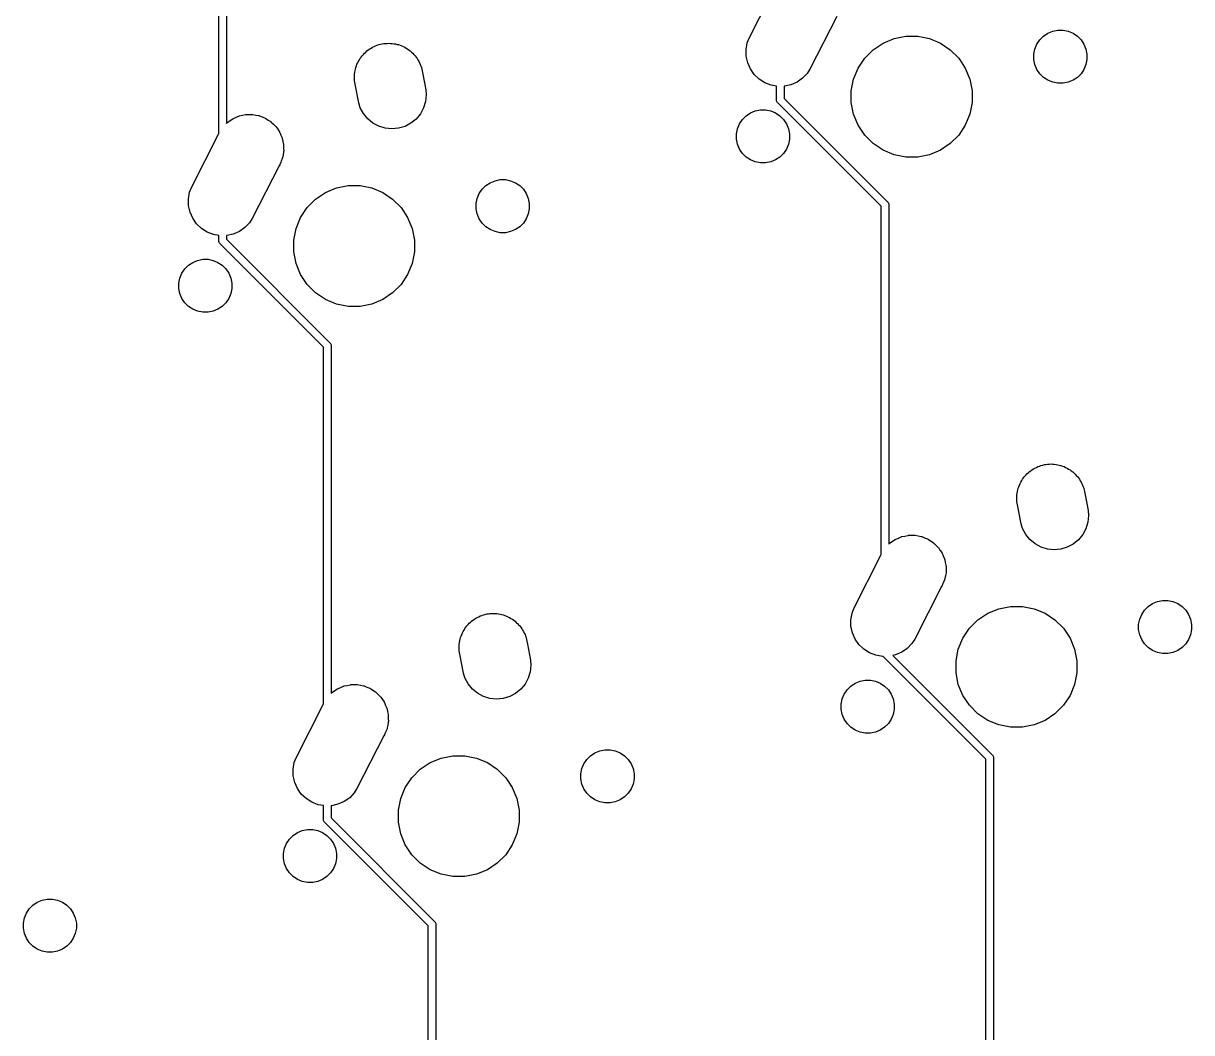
# Model space of a CAD drawing. Extents: x -26.1 to -7.5, y -7.6 to -2.2.
# Drawn here: x -12.815 to -11.297, y -4.789 to -3.477 of the extents above; entities that cross this region are included whole.
import ezdxf

# ---------------------------------------------------------------- set-up
doc = ezdxf.new("R2010")
doc.units = 0
doc.header["$MEASUREMENT"] = 0
doc.layers.add('BLACK', color=7, linetype='CONTINUOUS')

msp = doc.modelspace()

# ---------------------------------------------------------------- linework, layer by layer
at = {"layer": 'BLACK', "linetype": 'CONTINUOUS'}
for p, q in [((-12.561, -3.62068), (-12.561, -3.02444)), ((-12.551, -3.02261), (-12.551, -3.60722)), ((-11.872, -3.49665), (-11.8369, -3.42735)), ((-11.7583, -3.46828), (-11.793, -3.53673)), ((-11.4896, -3.49399), (-11.4839, -3.49022)), ((-11.4839, -3.49022), (-11.4777, -3.48763)), ((-11.4777, -3.48763), (-11.471, -3.4863)), ((-11.471, -3.4863), (-11.4642, -3.4863)), ((-11.4642, -3.4863), (-11.4576, -3.48763)), ((-11.4576, -3.48763), (-11.4513, -3.49022)), ((-11.4513, -3.49022), (-11.4456, -3.49399)), ((-12.3573, -3.50639), (-12.3553, -3.50578)), ((-12.3553, -3.50578), (-12.3533, -3.50497)), ((-12.3533, -3.50497), (-12.3511, -3.50453)), ((-12.3511, -3.50453), (-12.3489, -3.50388)), ((-12.3489, -3.50388), (-12.3468, -3.50368)), ((-12.3468, -3.50368), (-12.3448, -3.50327)), ((-12.3448, -3.50327), (-12.3425, -3.50327)), ((-12.3425, -3.50327), (-12.3403, -3.50306)), ((-12.3403, -3.50306), (-12.3382, -3.50327)), ((-12.3382, -3.50327), (-12.336, -3.50327)), ((-12.336, -3.50327), (-12.3338, -3.50371)), ((-12.3338, -3.50371), (-12.3316, -3.50394)), ((-12.3316, -3.50394), (-12.3296, -3.50456)), ((-12.3296, -3.50456), (-12.3275, -3.50497)), ((-12.3275, -3.50497), (-12.3254, -3.50584)), ((-12.3254, -3.50584), (-12.3232, -3.5065)), ((-11.8759, -3.51133), (-11.8744, -3.50274)), ((-11.8744, -3.50274), (-11.872, -3.49665)), ((-11.7108, -3.51154), (-11.698, -3.50295)), ((-11.698, -3.50295), (-11.6837, -3.49703)), ((-11.6837, -3.49703), (-11.6685, -3.49402)), ((-11.6685, -3.49402), (-11.6531, -3.49402)), ((-11.6531, -3.49402), (-11.6379, -3.49703)), ((-11.6379, -3.49703), (-11.6236, -3.50295)), ((-11.6236, -3.50295), (-11.6108, -3.51154)), ((-11.5007, -3.5107), (-11.4981, -3.50443)), ((-11.4981, -3.50443), (-11.4944, -3.49879)), ((-11.4944, -3.49879), (-11.4896, -3.49399)), ((-11.4456, -3.49399), (-11.4408, -3.49879)), ((-11.4408, -3.49879), (-11.4371, -3.50443)), ((-11.4371, -3.50443), (-11.4345, -3.5107)), ((-12.376, -3.52108), (-12.3748, -3.51933)), ((-12.3748, -3.51933), (-12.3732, -3.51773)), ((-12.3732, -3.51773), (-12.3718, -3.51599)), ((-12.3718, -3.51599), (-12.3701, -3.51465)), ((-12.3701, -3.51465), (-12.3686, -3.51316)), ((-12.3686, -3.51316), (-12.3668, -3.5119)), ((-12.3668, -3.5119), (-12.365, -3.51047)), ((-12.365, -3.51047), (-12.3631, -3.50949)), ((-12.3631, -3.50949), (-12.3614, -3.50831)), ((-12.3614, -3.50831), (-12.3593, -3.50745)), ((-12.3593, -3.50745), (-12.3573, -3.50639)), ((-12.3232, -3.5065), (-12.3214, -3.5075)), ((-12.3214, -3.5075), (-12.3194, -3.50831)), ((-12.3194, -3.50831), (-12.3175, -3.50957)), ((-12.3175, -3.50957), (-12.3156, -3.51064)), ((-12.3156, -3.51064), (-12.3139, -3.51199)), ((-12.3139, -3.51199), (-12.3122, -3.51316)), ((-12.3122, -3.51316), (-12.3106, -3.51476)), ((-12.3106, -3.51476), (-12.3088, -3.5162)), ((-12.3088, -3.5162), (-12.3075, -3.51784)), ((-12.3075, -3.51784), (-12.306, -3.51933)), ((-12.306, -3.51933), (-12.3047, -3.52121)), ((-11.8758, -3.52005), (-11.8759, -3.51133)), ((-11.8739, -3.52857), (-11.8758, -3.52005)), ((-11.7218, -3.52247), (-11.7108, -3.51154)), ((-11.6108, -3.51154), (-11.5998, -3.52247)), ((-11.5021, -3.51736), (-11.5007, -3.5107)), ((-11.5021, -3.52414), (-11.5021, -3.51736)), ((-11.4345, -3.5107), (-11.4332, -3.51736)), ((-11.4332, -3.51736), (-11.4332, -3.52414)), ((-12.3834, -3.53671), (-12.383, -3.53464)), ((-12.383, -3.53464), (-12.3821, -3.53255)), ((-12.3821, -3.53255), (-12.3815, -3.53039)), ((-12.3815, -3.53039), (-12.3805, -3.52853)), ((-12.3805, -3.52853), (-12.3797, -3.52658)), ((-12.3797, -3.52658), (-12.3784, -3.5247)), ((-12.3784, -3.5247), (-12.3773, -3.52271)), ((-12.3773, -3.52271), (-12.376, -3.52108)), ((-12.3047, -3.52121), (-12.3033, -3.52296)), ((-12.3033, -3.52296), (-12.3023, -3.52483)), ((-12.3023, -3.52483), (-12.3012, -3.52658)), ((-12.3012, -3.52658), (-12.3003, -3.52867)), ((-12.3003, -3.52867), (-12.2992, -3.53067)), ((-12.2992, -3.53067), (-12.2986, -3.53269)), ((-12.2986, -3.53269), (-12.2978, -3.53464)), ((-12.2978, -3.53464), (-12.2974, -3.53686)), ((-11.8704, -3.53656), (-11.8739, -3.52857)), ((-11.7363, -3.54962), (-11.7304, -3.53533)), ((-11.7304, -3.53533), (-11.7218, -3.52247)), ((-11.5998, -3.52247), (-11.5912, -3.53533)), ((-11.5912, -3.53533), (-11.5853, -3.54962)), ((-11.5007, -3.5308), (-11.5021, -3.52414)), ((-11.4981, -3.53707), (-11.5007, -3.5308)), ((-11.4345, -3.5308), (-11.4371, -3.53707)), ((-11.4332, -3.52414), (-11.4345, -3.5308)), ((-12.3849, -3.54741), (-12.3847, -3.54531)), ((-12.3847, -3.54966), (-12.3849, -3.54741)), ((-12.3847, -3.5432), (-12.3843, -3.54098)), ((-12.3847, -3.54531), (-12.3847, -3.5432)), ((-12.3847, -3.55192), (-12.3847, -3.54966)), ((-12.3843, -3.54098), (-12.384, -3.53873)), ((-12.384, -3.53873), (-12.3834, -3.53671)), ((-12.2974, -3.53686), (-12.2974, -3.53693)), ((-12.2974, -3.53693), (-12.297, -3.53898)), ((-12.297, -3.53898), (-12.2961, -3.5432)), ((-12.2961, -3.5432), (-12.2961, -3.54328)), ((-12.2961, -3.54328), (-12.2921, -3.56367)), ((-11.8654, -3.54371), (-11.8704, -3.53656)), ((-11.8591, -3.54974), (-11.8654, -3.54371)), ((-11.8517, -3.55444), (-11.8591, -3.54974)), ((-11.8026, -3.54854), (-11.8097, -3.55354)), ((-11.7966, -3.54224), (-11.8026, -3.54854)), ((-11.793, -3.53673), (-11.7966, -3.54224)), ((-11.7393, -3.56478), (-11.7363, -3.54962)), ((-11.5853, -3.54962), (-11.5823, -3.56478)), ((-11.4944, -3.54271), (-11.4981, -3.53707)), ((-11.4896, -3.54751), (-11.4944, -3.54271)), ((-11.4839, -3.55128), (-11.4896, -3.54751)), ((-11.4777, -3.55388), (-11.4839, -3.55128)), ((-11.4513, -3.55128), (-11.4576, -3.55388)), ((-11.4456, -3.54751), (-11.4513, -3.55128)), ((-11.4408, -3.54271), (-11.4456, -3.54751)), ((-11.4371, -3.53707), (-11.4408, -3.54271)), ((-12.3839, -3.55614), (-12.3847, -3.55192)), ((-12.3791, -3.58065), (-12.3839, -3.55614)), ((-12.2921, -3.56367), (-12.2915, -3.57018)), ((-11.8436, -3.5576), (-11.8517, -3.55444)), ((-11.8366, -3.55884), (-11.8436, -3.5576)), ((-11.8366, -3.57671), (-11.8366, -3.55884)), ((-11.8263, -3.55893), (-11.8266, -3.55894)), ((-11.8266, -3.55894), (-11.8266, -3.57489)), ((-11.8177, -3.55705), (-11.8263, -3.55893)), ((-11.8097, -3.55354), (-11.8177, -3.55705)), ((-11.7393, -3.58025), (-11.7393, -3.56478)), ((-11.5823, -3.56478), (-11.5823, -3.58025)), ((-11.471, -3.5552), (-11.4777, -3.55388)), ((-11.4642, -3.5552), (-11.471, -3.5552)), ((-11.4576, -3.55388), (-11.4642, -3.5552)), ((-12.3772, -3.58692), (-12.3791, -3.58065)), ((-12.2924, -3.57886), (-12.295, -3.5872)), ((-12.2915, -3.57018), (-12.2924, -3.57886)), ((-11.8366, -3.57696), (-11.8366, -3.57671)), ((-11.8365, -3.57794), (-11.8366, -3.57696)), ((-11.8362, -3.57888), (-11.8365, -3.57794)), ((-11.8357, -3.57975), (-11.8362, -3.57888)), ((-11.8362, -3.57888), (-11.8362, -3.57888)), ((-11.8351, -3.58051), (-11.8357, -3.57975)), ((-11.8349, -3.58067), (-11.8351, -3.58051)), ((-11.7006, -3.71503), (-11.8349, -3.58067)), ((-11.8266, -3.57489), (-11.6922, -3.70925)), ((-11.7363, -3.59541), (-11.7393, -3.58025)), ((-11.5823, -3.58025), (-11.5853, -3.59541)), ((-12.534, -3.5974), (-12.5302, -3.59664)), ((-12.5302, -3.59664), (-12.5264, -3.5958)), ((-12.5264, -3.5958), (-12.5259, -3.59579)), ((-12.5259, -3.59579), (-12.5254, -3.5957)), ((-12.5254, -3.5957), (-12.5215, -3.5957)), ((-12.5215, -3.5957), (-12.5177, -3.59562)), ((-12.5177, -3.59562), (-12.5172, -3.5957)), ((-12.5172, -3.5957), (-12.5167, -3.5957)), ((-12.5167, -3.5957), (-12.5129, -3.59646)), ((-12.5129, -3.59646), (-12.5091, -3.59713)), ((-12.3731, -3.59463), (-12.3772, -3.58692)), ((-12.3676, -3.60139), (-12.3731, -3.59463)), ((-12.2991, -3.59488), (-12.3047, -3.6016)), ((-12.295, -3.5872), (-12.2991, -3.59488)), ((-11.8759, -3.59752), (-11.8703, -3.59375)), ((-11.8703, -3.59375), (-11.864, -3.59115)), ((-11.864, -3.59115), (-11.8574, -3.58983)), ((-11.8574, -3.58983), (-11.8506, -3.58983)), ((-11.8506, -3.58983), (-11.8439, -3.59115)), ((-11.8439, -3.59115), (-11.8377, -3.59375)), ((-11.8377, -3.59375), (-11.832, -3.59752)), ((-11.7304, -3.6097), (-11.7363, -3.59541)), ((-11.5853, -3.59541), (-11.5912, -3.6097)), ((-12.551, -3.60722), (-12.55, -3.6062)), ((-12.55, -3.6062), (-12.5496, -3.60592)), ((-12.5496, -3.60592), (-12.5493, -3.60559)), ((-12.5493, -3.60559), (-12.5461, -3.60342)), ((-12.5461, -3.60342), (-12.5429, -3.6012)), ((-12.5429, -3.6012), (-12.5424, -3.601)), ((-12.5424, -3.601), (-12.542, -3.60074)), ((-12.542, -3.60074), (-12.5385, -3.59925)), ((-12.5385, -3.59925), (-12.5349, -3.59769)), ((-12.5349, -3.59769), (-12.5344, -3.59758)), ((-12.5344, -3.59758), (-12.534, -3.5974)), ((-12.5091, -3.59713), (-12.5086, -3.59731)), ((-12.5086, -3.59731), (-12.5081, -3.5974)), ((-12.5081, -3.5974), (-12.5046, -3.59889)), ((-12.5046, -3.59889), (-12.5009, -3.6003)), ((-12.5009, -3.6003), (-12.5005, -3.60056)), ((-12.5005, -3.60056), (-12.5001, -3.60074)), ((-12.5001, -3.60074), (-12.4969, -3.6029)), ((-12.4969, -3.6029), (-12.4936, -3.60499)), ((-12.4936, -3.60499), (-12.4932, -3.60532)), ((-12.4932, -3.60532), (-12.4928, -3.60559)), ((-12.4928, -3.60559), (-12.4901, -3.60834)), ((-12.4901, -3.60834), (-12.4873, -3.61103)), ((-12.4873, -3.61103), (-12.487, -3.61142)), ((-12.487, -3.61142), (-12.4867, -3.61176)), ((-12.4867, -3.61176), (-12.4845, -3.61499)), ((-12.3609, -3.60695), (-12.3676, -3.60139)), ((-12.3532, -3.61109), (-12.3609, -3.60695)), ((-12.3449, -3.61365), (-12.3532, -3.61109)), ((-12.3191, -3.6112), (-12.3275, -3.61371)), ((-12.3114, -3.60712), (-12.3191, -3.6112)), ((-12.3047, -3.6016), (-12.3114, -3.60712)), ((-11.8871, -3.61423), (-11.8845, -3.60796)), ((-11.8845, -3.60796), (-11.8807, -3.60232)), ((-11.8807, -3.60232), (-11.8759, -3.59752)), ((-11.832, -3.59752), (-11.8272, -3.60232)), ((-11.8272, -3.60232), (-11.8234, -3.60796)), ((-11.8234, -3.60796), (-11.8209, -3.61423)), ((-11.7218, -3.62256), (-11.7304, -3.6097)), ((-11.5912, -3.6097), (-11.5998, -3.62256)), ((-12.5965, -3.69076), (-12.5613, -3.62147)), ((-12.5613, -3.62147), (-12.561, -3.62068)), ((-12.4845, -3.61499), (-12.4823, -3.61818)), ((-12.4823, -3.61818), (-12.4821, -3.61861)), ((-12.4821, -3.61861), (-12.4818, -3.61901)), ((-12.4818, -3.61901), (-12.4803, -3.6226)), ((-12.4803, -3.6226), (-12.4788, -3.62616)), ((-12.4788, -3.62616), (-12.4787, -3.62663)), ((-12.4787, -3.62663), (-12.4785, -3.62707)), ((-12.4785, -3.62707), (-12.4777, -3.63089)), ((-12.3362, -3.61453), (-12.3449, -3.61365)), ((-12.3275, -3.61371), (-12.3362, -3.61453)), ((-11.8884, -3.62089), (-11.8871, -3.61423)), ((-11.8884, -3.62767), (-11.8884, -3.62089)), ((-11.8209, -3.61423), (-11.8195, -3.62089)), ((-11.8195, -3.62089), (-11.8195, -3.62767)), ((-11.7108, -3.63349), (-11.7218, -3.62256)), ((-11.5998, -3.62256), (-11.6108, -3.63349)), ((-12.4777, -3.63089), (-12.4769, -3.63468)), ((-12.4769, -3.63468), (-12.4769, -3.63516)), ((-12.4769, -3.63516), (-12.4768, -3.63563)), ((-12.4768, -3.63563), (-12.4768, -3.63952)), ((-12.4768, -3.63952), (-12.4767, -3.6434)), ((-11.8871, -3.63433), (-11.8884, -3.62767)), ((-11.8845, -3.6406), (-11.8871, -3.63433)), ((-11.8807, -3.64624), (-11.8845, -3.6406)), ((-11.8234, -3.6406), (-11.8272, -3.64624)), ((-11.8209, -3.63433), (-11.8234, -3.6406)), ((-11.8195, -3.62767), (-11.8209, -3.63433)), ((-11.698, -3.64208), (-11.7108, -3.63349)), ((-11.6837, -3.648), (-11.698, -3.64208)), ((-11.6236, -3.64208), (-11.6379, -3.648)), ((-11.6108, -3.63349), (-11.6236, -3.64208)), ((-12.48, -3.6565), (-12.4806, -3.65809)), ((-12.4785, -3.65291), (-12.48, -3.6565)), ((-12.4784, -3.65244), (-12.4785, -3.65291)), ((-12.4782, -3.652), (-12.4784, -3.65244)), ((-12.4775, -3.64817), (-12.4782, -3.652)), ((-12.4768, -3.64435), (-12.4775, -3.64817)), ((-12.4767, -3.6434), (-12.4768, -3.64387)), ((-12.4768, -3.64387), (-12.4768, -3.64435)), ((-11.8759, -3.65104), (-11.8807, -3.64624)), ((-11.8703, -3.65481), (-11.8759, -3.65104)), ((-11.864, -3.6574), (-11.8703, -3.65481)), ((-11.8574, -3.65873), (-11.864, -3.6574)), ((-11.8439, -3.6574), (-11.8506, -3.65873)), ((-11.8377, -3.65481), (-11.8439, -3.6574)), ((-11.832, -3.65104), (-11.8377, -3.65481)), ((-11.8272, -3.64624), (-11.832, -3.65104)), ((-11.6685, -3.65102), (-11.6837, -3.648)), ((-11.6531, -3.65102), (-11.6685, -3.65102)), ((-11.6379, -3.648), (-11.6531, -3.65102)), ((-12.4828, -3.66239), (-12.5175, -3.73084)), ((-12.4818, -3.66097), (-12.4828, -3.66239)), ((-12.4808, -3.65851), (-12.4818, -3.66097)), ((-12.4806, -3.65809), (-12.4808, -3.65851)), ((-11.8506, -3.65873), (-11.8574, -3.65873)), ((-12.214, -3.68811), (-12.2084, -3.68434)), ((-12.2084, -3.68434), (-12.2021, -3.68174)), ((-12.2021, -3.68174), (-12.1954, -3.68042)), ((-12.1954, -3.68042), (-12.1887, -3.68042)), ((-12.1887, -3.68042), (-12.182, -3.68174)), ((-12.182, -3.68174), (-12.1757, -3.68434)), ((-12.1757, -3.68434), (-12.1701, -3.68811)), ((-12.6004, -3.70545), (-12.5989, -3.69685)), ((-12.5989, -3.69685), (-12.5965, -3.69076)), ((-12.4353, -3.70565), (-12.4224, -3.69706)), ((-12.4224, -3.69706), (-12.4081, -3.69115)), ((-12.4081, -3.69115), (-12.393, -3.68813)), ((-12.393, -3.68813), (-12.3775, -3.68813)), ((-12.3775, -3.68813), (-12.3623, -3.69115)), ((-12.3623, -3.69115), (-12.3481, -3.69706)), ((-12.3481, -3.69706), (-12.3352, -3.70565)), ((-12.2252, -3.70482), (-12.2226, -3.69855)), ((-12.2226, -3.69855), (-12.2188, -3.69291)), ((-12.2188, -3.69291), (-12.214, -3.68811)), ((-12.1701, -3.68811), (-12.1653, -3.69291)), ((-12.1653, -3.69291), (-12.1615, -3.69855)), ((-12.1615, -3.69855), (-12.1589, -3.70482)), ((-12.6002, -3.71417), (-12.6004, -3.70545)), ((-12.5983, -3.72269), (-12.6002, -3.71417)), ((-12.4548, -3.72945), (-12.4462, -3.71659)), ((-12.4462, -3.71659), (-12.4353, -3.70565)), ((-12.3352, -3.70565), (-12.3243, -3.71659)), ((-12.3243, -3.71659), (-12.3157, -3.72945)), ((-12.2265, -3.71147), (-12.2252, -3.70482)), ((-12.2265, -3.71826), (-12.2265, -3.71147)), ((-12.2252, -3.72491), (-12.2265, -3.71826)), ((-12.1589, -3.70482), (-12.1576, -3.71147)), ((-12.1576, -3.71826), (-12.1589, -3.72491)), ((-12.1576, -3.71147), (-12.1576, -3.71826)), ((-11.7006, -4.16756), (-11.7006, -3.71503)), ((-11.6922, -3.70925), (-11.692, -3.7094)), ((-11.692, -3.7094), (-11.6914, -3.71017)), ((-11.6914, -3.71017), (-11.6909, -3.71103)), ((-11.6909, -3.71103), (-11.6906, -3.71198)), ((-11.6906, -3.71198), (-11.6906, -3.71271)), ((-11.6906, -3.71271), (-11.6905, -3.71296)), ((-11.6905, -3.71296), (-11.6906, -3.7132)), ((-11.6906, -3.7132), (-11.6906, -4.1541)), ((-12.5948, -3.73067), (-12.5983, -3.72269)), ((-12.5898, -3.73782), (-12.5948, -3.73067)), ((-12.5175, -3.73084), (-12.521, -3.73635)), ((-12.4607, -3.74373), (-12.4548, -3.72945)), ((-12.3157, -3.72945), (-12.3098, -3.74373)), ((-12.2226, -3.73118), (-12.2252, -3.72491)), ((-12.2188, -3.73683), (-12.2226, -3.73118)), ((-12.1615, -3.73118), (-12.1653, -3.73683)), ((-12.1589, -3.72491), (-12.1615, -3.73118)), ((-12.5835, -3.74386), (-12.5898, -3.73782)), ((-12.5761, -3.74855), (-12.5835, -3.74386)), ((-12.568, -3.75172), (-12.5761, -3.74855)), ((-12.5342, -3.74765), (-12.5422, -3.75116)), ((-12.527, -3.74265), (-12.5342, -3.74765)), ((-12.521, -3.73635), (-12.527, -3.74265)), ((-12.4637, -3.7589), (-12.4607, -3.74373)), ((-12.3098, -3.74373), (-12.3067, -3.7589)), ((-12.214, -3.74162), (-12.2188, -3.73683)), ((-12.2084, -3.74539), (-12.214, -3.74162)), ((-12.2021, -3.74799), (-12.2084, -3.74539)), ((-12.1954, -3.74931), (-12.2021, -3.74799)), ((-12.182, -3.74799), (-12.1887, -3.74931)), ((-12.1757, -3.74539), (-12.182, -3.74799)), ((-12.1701, -3.74162), (-12.1757, -3.74539)), ((-12.1653, -3.73683), (-12.1701, -3.74162)), ((-12.561, -3.75295), (-12.568, -3.75172)), ((-12.561, -3.75976), (-12.561, -3.75295)), ((-12.561, -3.76001), (-12.561, -3.75976)), ((-12.5609, -3.76099), (-12.561, -3.76001)), ((-12.5606, -3.76193), (-12.5609, -3.76099)), ((-12.5602, -3.7628), (-12.5606, -3.76193)), ((-12.5596, -3.76356), (-12.5602, -3.7628)), ((-12.5602, -3.7628), (-12.5602, -3.7628)), ((-12.5594, -3.76372), (-12.5596, -3.76356)), ((-12.425, -3.89808), (-12.5594, -3.76372)), ((-12.5507, -3.75305), (-12.551, -3.75305)), ((-12.551, -3.75305), (-12.551, -3.75794)), ((-12.551, -3.75794), (-12.4166, -3.8923)), ((-12.5422, -3.75116), (-12.5507, -3.75305)), ((-12.4637, -3.77436), (-12.4637, -3.7589)), ((-12.3067, -3.7589), (-12.3067, -3.77436)), ((-12.1887, -3.74931), (-12.1954, -3.74931)), ((-12.4607, -3.78953), (-12.4637, -3.77436)), ((-12.3067, -3.77436), (-12.3098, -3.78953)), ((-12.6052, -3.79643), (-12.6004, -3.79164)), ((-12.6004, -3.79164), (-12.5947, -3.78787)), ((-12.5947, -3.78787), (-12.5885, -3.78527)), ((-12.5885, -3.78527), (-12.5818, -3.78394)), ((-12.5818, -3.78394), (-12.575, -3.78394)), ((-12.575, -3.78394), (-12.5684, -3.78527)), ((-12.5684, -3.78527), (-12.5621, -3.78787)), ((-12.5621, -3.78787), (-12.5565, -3.79164)), ((-12.5565, -3.79164), (-12.5517, -3.79643)), ((-12.4548, -3.80381), (-12.4607, -3.78953)), ((-12.3098, -3.78953), (-12.3157, -3.80381)), ((-12.6129, -3.815), (-12.6115, -3.80835)), ((-12.6115, -3.80835), (-12.609, -3.80208)), ((-12.609, -3.80208), (-12.6052, -3.79643)), ((-12.5517, -3.79643), (-12.5479, -3.80208)), ((-12.5479, -3.80208), (-12.5453, -3.80835)), ((-12.5453, -3.80835), (-12.544, -3.815)), ((-12.4462, -3.81667), (-12.4548, -3.80381)), ((-12.3157, -3.80381), (-12.3243, -3.81667)), ((-12.6129, -3.82179), (-12.6129, -3.815)), ((-12.6115, -3.82844), (-12.6129, -3.82179)), ((-12.544, -3.82179), (-12.5453, -3.82844)), ((-12.544, -3.815), (-12.544, -3.82179)), ((-12.4353, -3.8276), (-12.4462, -3.81667)), ((-12.3243, -3.81667), (-12.3352, -3.8276)), ((-12.609, -3.83471), (-12.6115, -3.82844)), ((-12.6052, -3.84035), (-12.609, -3.83471)), ((-12.5479, -3.83471), (-12.5517, -3.84035)), ((-12.5453, -3.82844), (-12.5479, -3.83471)), ((-12.4224, -3.8362), (-12.4353, -3.8276)), ((-12.4081, -3.84211), (-12.4224, -3.8362)), ((-12.3481, -3.8362), (-12.3623, -3.84211)), ((-12.3352, -3.8276), (-12.3481, -3.8362)), ((-12.6004, -3.84515), (-12.6052, -3.84035)), ((-12.5947, -3.84892), (-12.6004, -3.84515)), ((-12.5885, -3.85152), (-12.5947, -3.84892)), ((-12.5818, -3.85284), (-12.5885, -3.85152)), ((-12.575, -3.85284), (-12.5818, -3.85284)), ((-12.5684, -3.85152), (-12.575, -3.85284)), ((-12.5621, -3.84892), (-12.5684, -3.85152)), ((-12.5565, -3.84515), (-12.5621, -3.84892)), ((-12.5517, -3.84035), (-12.5565, -3.84515)), ((-12.393, -3.84513), (-12.4081, -3.84211)), ((-12.3775, -3.84513), (-12.393, -3.84513)), ((-12.3623, -3.84211), (-12.3775, -3.84513)), ((-12.425, -4.36168), (-12.425, -3.89808)), ((-12.4166, -3.8923), (-12.4165, -3.89246)), ((-12.4165, -3.89246), (-12.4158, -3.89322)), ((-12.4158, -3.89322), (-12.4154, -3.89409)), ((-12.4154, -3.89409), (-12.4151, -3.89503)), ((-12.4151, -3.89503), (-12.415, -3.89576)), ((-12.415, -3.89576), (-12.415, -3.89601)), ((-12.415, -3.89601), (-12.415, -3.89625)), ((-12.415, -3.89625), (-12.415, -4.34822)), ((-11.4948, -4.05267), (-11.4929, -4.05186)), ((-11.4929, -4.05186), (-11.4907, -4.05142)), ((-11.4907, -4.05142), (-11.4885, -4.05077)), ((-11.4885, -4.05077), (-11.4864, -4.05057)), ((-11.4864, -4.05057), (-11.4843, -4.05016)), ((-11.4843, -4.05016), (-11.4821, -4.05016)), ((-11.4821, -4.05016), (-11.4798, -4.04994)), ((-11.4798, -4.04994), (-11.4777, -4.05016)), ((-11.4777, -4.05016), (-11.4756, -4.05016)), ((-11.4756, -4.05016), (-11.4734, -4.0506)), ((-11.4734, -4.0506), (-11.4711, -4.05083)), ((-11.4711, -4.05083), (-11.4691, -4.05145)), ((-11.4691, -4.05145), (-11.467, -4.05186)), ((-11.467, -4.05186), (-11.465, -4.05272)), ((-11.5155, -4.06797), (-11.5144, -4.06621)), ((-11.5144, -4.06621), (-11.5128, -4.06461)), ((-11.5128, -4.06461), (-11.5113, -4.06287)), ((-11.5113, -4.06287), (-11.5097, -4.06154)), ((-11.5097, -4.06154), (-11.5082, -4.06005)), ((-11.5082, -4.06005), (-11.5063, -4.05879)), ((-11.5063, -4.05879), (-11.5046, -4.05736)), ((-11.5046, -4.05736), (-11.5027, -4.05637)), ((-11.5027, -4.05637), (-11.5009, -4.0552)), ((-11.5009, -4.0552), (-11.4989, -4.05433)), ((-11.4989, -4.05433), (-11.4969, -4.05327)), ((-11.4969, -4.05327), (-11.4948, -4.05267)), ((-11.465, -4.05272), (-11.4628, -4.05339)), ((-11.4628, -4.05339), (-11.4609, -4.05439)), ((-11.4609, -4.05439), (-11.459, -4.0552)), ((-11.459, -4.0552), (-11.4571, -4.05645)), ((-11.4571, -4.05645), (-11.4551, -4.05753)), ((-11.4551, -4.05753), (-11.4535, -4.05887)), ((-11.4535, -4.05887), (-11.4517, -4.06005)), ((-11.4517, -4.06005), (-11.4501, -4.06164)), ((-11.4501, -4.06164), (-11.4484, -4.06309)), ((-11.4484, -4.06309), (-11.4471, -4.06472)), ((-11.4471, -4.06472), (-11.4456, -4.06621)), ((-11.4456, -4.06621), (-11.4443, -4.0681)), ((-11.523, -4.0836), (-11.5226, -4.08153)), ((-11.5226, -4.08153), (-11.5217, -4.07944)), ((-11.5217, -4.07944), (-11.521, -4.07728)), ((-11.521, -4.07728), (-11.52, -4.07542)), ((-11.52, -4.07542), (-11.5192, -4.07347)), ((-11.5192, -4.07347), (-11.518, -4.07159)), ((-11.518, -4.07159), (-11.5169, -4.0696)), ((-11.5169, -4.0696), (-11.5155, -4.06797)), ((-11.4443, -4.0681), (-11.4429, -4.06985)), ((-11.4429, -4.06985), (-11.4419, -4.07171)), ((-11.4419, -4.07171), (-11.4407, -4.07347)), ((-11.4407, -4.07347), (-11.4398, -4.07556)), ((-11.4398, -4.07556), (-11.4388, -4.07756)), ((-11.4388, -4.07756), (-11.4382, -4.07958)), ((-11.4382, -4.07958), (-11.4374, -4.08153)), ((-11.4374, -4.08153), (-11.4369, -4.08375)), ((-11.5245, -4.0943), (-11.5243, -4.0922)), ((-11.5243, -4.09655), (-11.5245, -4.0943)), ((-11.5243, -4.09009), (-11.5238, -4.08787)), ((-11.5243, -4.0922), (-11.5243, -4.09009)), ((-11.5243, -4.09881), (-11.5243, -4.09655)), ((-11.5238, -4.08787), (-11.5236, -4.08562)), ((-11.5236, -4.08562), (-11.523, -4.0836)), ((-11.4369, -4.08375), (-11.4369, -4.08382)), ((-11.4369, -4.08382), (-11.4365, -4.08587)), ((-11.4365, -4.08587), (-11.4357, -4.09009)), ((-11.4357, -4.09009), (-11.4357, -4.09016)), ((-11.4357, -4.09016), (-11.4317, -4.11056)), ((-11.5234, -4.10302), (-11.5243, -4.09881)), ((-11.5186, -4.12754), (-11.5234, -4.10302)), ((-11.4317, -4.11056), (-11.4311, -4.11706)), ((-11.5168, -4.1338), (-11.5186, -4.12754)), ((-11.432, -4.12574), (-11.4345, -4.13408)), ((-11.4311, -4.11706), (-11.432, -4.12574)), ((-11.6697, -4.14353), (-11.6659, -4.14269)), ((-11.6659, -4.14269), (-11.6655, -4.14268)), ((-11.6655, -4.14268), (-11.665, -4.14258)), ((-11.665, -4.14258), (-11.6611, -4.14258)), ((-11.6611, -4.14258), (-11.6572, -4.1425)), ((-11.6572, -4.1425), (-11.6567, -4.14258)), ((-11.6567, -4.14258), (-11.6563, -4.14258)), ((-11.6563, -4.14258), (-11.6524, -4.14334)), ((-11.5127, -4.14151), (-11.5168, -4.1338)), ((-11.5072, -4.14828), (-11.5127, -4.14151)), ((-11.4387, -4.14176), (-11.4442, -4.14849)), ((-11.4345, -4.13408), (-11.4387, -4.14176)), ((-11.6906, -4.1541), (-11.6896, -4.15308)), ((-11.6896, -4.15308), (-11.6892, -4.15281)), ((-11.6892, -4.15281), (-11.6889, -4.15247)), ((-11.6889, -4.15247), (-11.6856, -4.15031)), ((-11.6856, -4.15031), (-11.6824, -4.14808)), ((-11.6824, -4.14808), (-11.682, -4.14789)), ((-11.682, -4.14789), (-11.6816, -4.14763)), ((-11.6816, -4.14763), (-11.678, -4.14614)), ((-11.678, -4.14614), (-11.6744, -4.14457)), ((-11.6744, -4.14457), (-11.674, -4.14447)), ((-11.674, -4.14447), (-11.6735, -4.14429)), ((-11.6735, -4.14429), (-11.6697, -4.14353)), ((-11.6524, -4.14334), (-11.6486, -4.14402)), ((-11.6486, -4.14402), (-11.6482, -4.14419)), ((-11.6482, -4.14419), (-11.6477, -4.14429)), ((-11.6477, -4.14429), (-11.6441, -4.14578)), ((-11.6441, -4.14578), (-11.6405, -4.14719)), ((-11.6405, -4.14719), (-11.6401, -4.14744)), ((-11.6401, -4.14744), (-11.6396, -4.14763)), ((-11.6396, -4.14763), (-11.6364, -4.14979)), ((-11.6364, -4.14979), (-11.6331, -4.15188)), ((-11.6331, -4.15188), (-11.6328, -4.15221)), ((-11.6328, -4.15221), (-11.6324, -4.15247)), ((-11.6324, -4.15247), (-11.6296, -4.15522)), ((-11.6296, -4.15522), (-11.6268, -4.15791)), ((-11.6268, -4.15791), (-11.6266, -4.1583)), ((-11.6266, -4.1583), (-11.6262, -4.15864)), ((-11.5004, -4.15383), (-11.5072, -4.14828)), ((-11.4927, -4.15797), (-11.5004, -4.15383)), ((-11.4844, -4.16053), (-11.4927, -4.15797)), ((-11.4587, -4.15809), (-11.467, -4.16059)), ((-11.451, -4.154), (-11.4587, -4.15809)), ((-11.4442, -4.14849), (-11.451, -4.154)), ((-11.736, -4.23765), (-11.7009, -4.16835)), ((-11.7009, -4.16835), (-11.7006, -4.16756)), ((-11.6262, -4.15864), (-11.6241, -4.16188)), ((-11.6241, -4.16188), (-11.6218, -4.16506)), ((-11.6218, -4.16506), (-11.6216, -4.1655)), ((-11.6216, -4.1655), (-11.6214, -4.1659)), ((-11.6214, -4.1659), (-11.6199, -4.16949)), ((-11.6199, -4.16949), (-11.6183, -4.17305)), ((-11.6183, -4.17305), (-11.6182, -4.17352)), ((-11.6182, -4.17352), (-11.618, -4.17396)), ((-11.4757, -4.16142), (-11.4844, -4.16053)), ((-11.467, -4.16059), (-11.4757, -4.16142)), ((-11.618, -4.17396), (-11.6173, -4.17777)), ((-11.6173, -4.17777), (-11.6164, -4.18157)), ((-11.6164, -4.18157), (-11.6164, -4.18204)), ((-11.6164, -4.18204), (-11.6163, -4.18251)), ((-11.6163, -4.18251), (-11.6163, -4.1864)), ((-11.6163, -4.1864), (-11.6162, -4.19029)), ((-11.6195, -4.20339), (-11.6201, -4.20497)), ((-11.618, -4.19979), (-11.6195, -4.20339)), ((-11.6179, -4.19933), (-11.618, -4.19979)), ((-11.6178, -4.19888), (-11.6179, -4.19933)), ((-11.6171, -4.19505), (-11.6178, -4.19888)), ((-11.6163, -4.19124), (-11.6171, -4.19505)), ((-11.6162, -4.19029), (-11.6163, -4.19076)), ((-11.6163, -4.19076), (-11.6163, -4.19124)), ((-11.6223, -4.20928), (-11.657, -4.27773)), ((-11.6214, -4.20786), (-11.6223, -4.20928)), ((-11.6204, -4.2054), (-11.6214, -4.20786)), ((-11.6201, -4.20497), (-11.6204, -4.2054)), ((-11.3536, -4.23499), (-11.3479, -4.23122)), ((-11.3479, -4.23122), (-11.3417, -4.22863)), ((-11.3417, -4.22863), (-11.335, -4.2273)), ((-11.335, -4.2273), (-11.3282, -4.2273)), ((-11.3282, -4.2273), (-11.3216, -4.22863)), ((-11.3216, -4.22863), (-11.3153, -4.23122)), ((-11.3153, -4.23122), (-11.3096, -4.23499)), ((-12.2271, -4.25049), (-12.2254, -4.24931)), ((-12.2254, -4.24931), (-12.2233, -4.24845)), ((-12.2233, -4.24845), (-12.2213, -4.24739)), ((-12.2213, -4.24739), (-12.2193, -4.24678)), ((-12.2193, -4.24678), (-12.2173, -4.24597)), ((-12.2173, -4.24597), (-12.2151, -4.24553)), ((-12.2151, -4.24553), (-12.2129, -4.24488)), ((-12.2129, -4.24488), (-12.2108, -4.24468)), ((-12.2108, -4.24468), (-12.2088, -4.24427)), ((-12.2088, -4.24427), (-12.2065, -4.24427)), ((-12.2065, -4.24427), (-12.2043, -4.24406)), ((-12.2043, -4.24406), (-12.2022, -4.24427)), ((-12.2022, -4.24427), (-12.2, -4.24427)), ((-12.2, -4.24427), (-12.1978, -4.24471)), ((-12.1978, -4.24471), (-12.1956, -4.24494)), ((-12.1956, -4.24494), (-12.1936, -4.24556)), ((-12.1936, -4.24556), (-12.1915, -4.24597)), ((-12.1915, -4.24597), (-12.1894, -4.24684)), ((-12.1894, -4.24684), (-12.1872, -4.2475)), ((-12.1872, -4.2475), (-12.1854, -4.2485)), ((-12.1854, -4.2485), (-12.1834, -4.24931)), ((-12.1834, -4.24931), (-12.1815, -4.25057)), ((-11.7399, -4.25233), (-11.7384, -4.24374)), ((-11.7384, -4.24374), (-11.736, -4.23765)), ((-11.5748, -4.25254), (-11.562, -4.24395)), ((-11.562, -4.24395), (-11.5477, -4.23803)), ((-11.5477, -4.23803), (-11.5325, -4.23502)), ((-11.5325, -4.23502), (-11.5171, -4.23502)), ((-11.5171, -4.23502), (-11.5019, -4.23803)), ((-11.5019, -4.23803), (-11.4876, -4.24395)), ((-11.4876, -4.24395), (-11.4748, -4.25254)), ((-11.3647, -4.2517), (-11.3621, -4.24543)), ((-11.3621, -4.24543), (-11.3584, -4.23979)), ((-11.3584, -4.23979), (-11.3536, -4.23499)), ((-11.3096, -4.23499), (-11.3048, -4.23979)), ((-11.3048, -4.23979), (-11.3011, -4.24543)), ((-11.3011, -4.24543), (-11.2985, -4.2517)), ((-12.2424, -4.2657), (-12.2413, -4.26371)), ((-12.2413, -4.26371), (-12.24, -4.26208)), ((-12.24, -4.26208), (-12.2388, -4.26033)), ((-12.2388, -4.26033), (-12.2372, -4.25873)), ((-12.2372, -4.25873), (-12.2358, -4.25699)), ((-12.2358, -4.25699), (-12.2341, -4.25565)), ((-12.2341, -4.25565), (-12.2326, -4.25416)), ((-12.2326, -4.25416), (-12.2308, -4.2529)), ((-12.2308, -4.2529), (-12.229, -4.25147)), ((-12.229, -4.25147), (-12.2271, -4.25049)), ((-12.1815, -4.25057), (-12.1796, -4.25164)), ((-12.1796, -4.25164), (-12.1779, -4.25299)), ((-12.1779, -4.25299), (-12.1762, -4.25416)), ((-12.1762, -4.25416), (-12.1746, -4.25576)), ((-12.1746, -4.25576), (-12.1728, -4.2572)), ((-12.1728, -4.2572), (-12.1715, -4.25884)), ((-12.1715, -4.25884), (-12.17, -4.26033)), ((-12.17, -4.26033), (-12.1687, -4.26221)), ((-12.1687, -4.26221), (-12.1673, -4.26396)), ((-12.1673, -4.26396), (-12.1663, -4.26583)), ((-11.7398, -4.26105), (-11.7399, -4.25233)), ((-11.7379, -4.26957), (-11.7398, -4.26105)), ((-11.5944, -4.27633), (-11.5858, -4.26347)), ((-11.5858, -4.26347), (-11.5748, -4.25254)), ((-11.4748, -4.25254), (-11.4638, -4.26347)), ((-11.4638, -4.26347), (-11.4552, -4.27633)), ((-11.3661, -4.25836), (-11.3647, -4.2517)), ((-11.3661, -4.26514), (-11.3661, -4.25836)), ((-11.2985, -4.2517), (-11.2972, -4.25836)), ((-11.2972, -4.25836), (-11.2972, -4.26514)), ((-12.2483, -4.28198), (-12.248, -4.27973)), ((-12.248, -4.27973), (-12.2474, -4.27771)), ((-12.2474, -4.27771), (-12.247, -4.27564)), ((-12.247, -4.27564), (-12.2461, -4.27355)), ((-12.2461, -4.27355), (-12.2455, -4.27139)), ((-12.2455, -4.27139), (-12.2445, -4.26953)), ((-12.2445, -4.26953), (-12.2437, -4.26758)), ((-12.2437, -4.26758), (-12.2424, -4.2657)), ((-12.1663, -4.26583), (-12.1652, -4.26758)), ((-12.1652, -4.26758), (-12.1643, -4.26967)), ((-12.1643, -4.26967), (-12.1632, -4.27167)), ((-12.1632, -4.27167), (-12.1626, -4.27369)), ((-12.1626, -4.27369), (-12.1618, -4.27564)), ((-12.1618, -4.27564), (-12.1614, -4.27786)), ((-12.1614, -4.27786), (-12.1614, -4.27793)), ((-12.1614, -4.27793), (-12.161, -4.27998)), ((-11.7344, -4.27756), (-11.7379, -4.26957)), ((-11.7294, -4.28471), (-11.7344, -4.27756)), ((-11.657, -4.27773), (-11.6606, -4.28324)), ((-11.6003, -4.29062), (-11.5944, -4.27633)), ((-11.4552, -4.27633), (-11.4493, -4.29062)), ((-11.3647, -4.2718), (-11.3661, -4.26514)), ((-11.3621, -4.27807), (-11.3647, -4.2718)), ((-11.3584, -4.28371), (-11.3621, -4.27807)), ((-11.3011, -4.27807), (-11.3048, -4.28371)), ((-11.2985, -4.2718), (-11.3011, -4.27807)), ((-11.2972, -4.26514), (-11.2985, -4.2718)), ((-12.2489, -4.28841), (-12.2487, -4.28631)), ((-12.2487, -4.29066), (-12.2489, -4.28841)), ((-12.2487, -4.2842), (-12.2483, -4.28198)), ((-12.2487, -4.28631), (-12.2487, -4.2842)), ((-12.2487, -4.29293), (-12.2487, -4.29066)), ((-12.2479, -4.29714), (-12.2487, -4.29293)), ((-12.161, -4.27998), (-12.1601, -4.2842)), ((-12.1601, -4.2842), (-12.1601, -4.28428)), ((-12.1601, -4.28428), (-12.1561, -4.30467)), ((-11.7231, -4.29074), (-11.7294, -4.28471)), ((-11.7157, -4.29544), (-11.7231, -4.29074)), ((-11.6737, -4.29454), (-11.6817, -4.29805)), ((-11.6666, -4.28954), (-11.6737, -4.29454)), ((-11.6606, -4.28324), (-11.6666, -4.28954)), ((-11.6033, -4.30578), (-11.6003, -4.29062)), ((-11.4493, -4.29062), (-11.4463, -4.30578)), ((-11.3536, -4.28851), (-11.3584, -4.28371)), ((-11.3479, -4.29228), (-11.3536, -4.28851)), ((-11.3417, -4.29488), (-11.3479, -4.29228)), ((-11.335, -4.2962), (-11.3417, -4.29488)), ((-11.3216, -4.29488), (-11.3282, -4.2962)), ((-11.3153, -4.29228), (-11.3216, -4.29488)), ((-11.3096, -4.28851), (-11.3153, -4.29228)), ((-11.3048, -4.28371), (-11.3096, -4.28851)), ((-12.2431, -4.32165), (-12.2479, -4.29714)), ((-12.1561, -4.30467), (-12.1555, -4.31118)), ((-11.7076, -4.2986), (-11.7157, -4.29544)), ((-11.699, -4.30012), (-11.7076, -4.2986)), ((-11.6981, -4.3001), (-11.699, -4.30012)), ((-11.5646, -4.43363), (-11.6981, -4.3001)), ((-11.6817, -4.29805), (-11.6852, -4.29882)), ((-11.6852, -4.29882), (-11.5562, -4.42785)), ((-11.6033, -4.32125), (-11.6033, -4.30578)), ((-11.4463, -4.30578), (-11.4463, -4.32125)), ((-11.3282, -4.2962), (-11.335, -4.2962)), ((-12.2412, -4.32792), (-12.2431, -4.32165)), ((-12.1564, -4.31986), (-12.159, -4.3282)), ((-12.1555, -4.31118), (-12.1564, -4.31986)), ((-11.6003, -4.33641), (-11.6033, -4.32125)), ((-11.4463, -4.32125), (-11.4493, -4.33641)), ((-12.406, -4.34174), (-12.4025, -4.34025)), ((-12.4025, -4.34025), (-12.3989, -4.33869)), ((-12.3989, -4.33869), (-12.3984, -4.33858)), ((-12.3984, -4.33858), (-12.398, -4.3384)), ((-12.398, -4.3384), (-12.3942, -4.33764)), ((-12.3942, -4.33764), (-12.3904, -4.3368)), ((-12.3904, -4.3368), (-12.3899, -4.33679)), ((-12.3899, -4.33679), (-12.3894, -4.3367)), ((-12.3894, -4.3367), (-12.3855, -4.3367)), ((-12.3855, -4.3367), (-12.3817, -4.33662)), ((-12.3817, -4.33662), (-12.3812, -4.3367)), ((-12.3812, -4.3367), (-12.3807, -4.3367)), ((-12.3807, -4.3367), (-12.3769, -4.33746)), ((-12.3769, -4.33746), (-12.3731, -4.33813)), ((-12.3731, -4.33813), (-12.3726, -4.33831)), ((-12.3726, -4.33831), (-12.3721, -4.3384)), ((-12.3721, -4.3384), (-12.3686, -4.33989)), ((-12.3686, -4.33989), (-12.3649, -4.3413)), ((-12.2371, -4.33563), (-12.2412, -4.32792)), ((-12.2316, -4.34239), (-12.2371, -4.33563)), ((-12.1631, -4.33588), (-12.1687, -4.3426)), ((-12.159, -4.3282), (-12.1631, -4.33588)), ((-11.7447, -4.34332), (-11.7399, -4.33852)), ((-11.7399, -4.33852), (-11.7343, -4.33475)), ((-11.7343, -4.33475), (-11.728, -4.33215)), ((-11.728, -4.33215), (-11.7214, -4.33083)), ((-11.7214, -4.33083), (-11.7146, -4.33083)), ((-11.7146, -4.33083), (-11.7079, -4.33215)), ((-11.7079, -4.33215), (-11.7017, -4.33475)), ((-11.7017, -4.33475), (-11.696, -4.33852)), ((-11.696, -4.33852), (-11.6912, -4.34332)), ((-11.5944, -4.3507), (-11.6003, -4.33641)), ((-11.4493, -4.33641), (-11.4552, -4.3507)), ((-12.415, -4.34822), (-12.414, -4.3472)), ((-12.414, -4.3472), (-12.4136, -4.34692)), ((-12.4136, -4.34692), (-12.4133, -4.34659)), ((-12.4133, -4.34659), (-12.4101, -4.34442)), ((-12.4101, -4.34442), (-12.4069, -4.3422)), ((-12.4069, -4.3422), (-12.4064, -4.342)), ((-12.4064, -4.342), (-12.406, -4.34174)), ((-12.3649, -4.3413), (-12.3645, -4.34156)), ((-12.3645, -4.34156), (-12.3641, -4.34174)), ((-12.3641, -4.34174), (-12.3609, -4.3439)), ((-12.3609, -4.3439), (-12.3576, -4.34599)), ((-12.3576, -4.34599), (-12.3572, -4.34632)), ((-12.3572, -4.34632), (-12.3568, -4.34659)), ((-12.3568, -4.34659), (-12.3541, -4.34934)), ((-12.3541, -4.34934), (-12.3513, -4.35203)), ((-12.3513, -4.35203), (-12.351, -4.35242)), ((-12.351, -4.35242), (-12.3507, -4.35276)), ((-12.3507, -4.35276), (-12.3485, -4.35599)), ((-12.2249, -4.34795), (-12.2316, -4.34239)), ((-12.2172, -4.35209), (-12.2249, -4.34795)), ((-12.2089, -4.35465), (-12.2172, -4.35209)), ((-12.2002, -4.35553), (-12.2089, -4.35465)), ((-12.1915, -4.35471), (-12.2002, -4.35553)), ((-12.1831, -4.3522), (-12.1915, -4.35471)), ((-12.1754, -4.34812), (-12.1831, -4.3522)), ((-12.1687, -4.3426), (-12.1754, -4.34812)), ((-11.7524, -4.36189), (-11.7511, -4.35523)), ((-11.7511, -4.35523), (-11.7485, -4.34896)), ((-11.7485, -4.34896), (-11.7447, -4.34332)), ((-11.6912, -4.34332), (-11.6875, -4.34896)), ((-11.6875, -4.34896), (-11.6849, -4.35523)), ((-11.6849, -4.35523), (-11.6835, -4.36189)), ((-11.5858, -4.36356), (-11.5944, -4.3507)), ((-11.4552, -4.3507), (-11.4638, -4.36356)), ((-12.4605, -4.43176), (-12.4253, -4.36247)), ((-12.4253, -4.36247), (-12.425, -4.36168)), ((-12.3485, -4.35599), (-12.3463, -4.35918)), ((-12.3463, -4.35918), (-12.3461, -4.35961)), ((-12.3461, -4.35961), (-12.3458, -4.36001)), ((-12.3458, -4.36001), (-12.3443, -4.3636)), ((-12.3443, -4.3636), (-12.3428, -4.36716)), ((-12.3428, -4.36716), (-12.3427, -4.36763)), ((-12.3427, -4.36763), (-12.3425, -4.36807)), ((-12.3425, -4.36807), (-12.3417, -4.37189)), ((-11.7524, -4.36867), (-11.7524, -4.36189)), ((-11.7511, -4.37533), (-11.7524, -4.36867)), ((-11.6835, -4.36867), (-11.6849, -4.37533)), ((-11.6835, -4.36189), (-11.6835, -4.36867)), ((-11.5748, -4.37449), (-11.5858, -4.36356)), ((-11.4638, -4.36356), (-11.4748, -4.37449)), ((-12.3417, -4.37189), (-12.3409, -4.37568)), ((-12.3408, -4.38535), (-12.3415, -4.38917)), ((-12.3409, -4.37568), (-12.3409, -4.37616)), ((-12.3409, -4.37616), (-12.3408, -4.37663)), ((-12.3408, -4.37663), (-12.3408, -4.38052)), ((-12.3408, -4.38052), (-12.3407, -4.3844)), ((-12.3407, -4.3844), (-12.3408, -4.38487)), ((-12.3408, -4.38487), (-12.3408, -4.38535)), ((-11.7485, -4.3816), (-11.7511, -4.37533)), ((-11.7447, -4.38724), (-11.7485, -4.3816)), ((-11.6875, -4.3816), (-11.6912, -4.38724)), ((-11.6849, -4.37533), (-11.6875, -4.3816)), ((-11.562, -4.38308), (-11.5748, -4.37449)), ((-11.5477, -4.389), (-11.562, -4.38308)), ((-11.4876, -4.38308), (-11.5019, -4.389)), ((-11.4748, -4.37449), (-11.4876, -4.38308)), ((-12.3448, -4.39951), (-12.3458, -4.40197)), ((-12.3446, -4.39909), (-12.3448, -4.39951)), ((-12.344, -4.3975), (-12.3446, -4.39909)), ((-12.3425, -4.39391), (-12.344, -4.3975)), ((-12.3424, -4.39344), (-12.3425, -4.39391)), ((-12.3422, -4.393), (-12.3424, -4.39344)), ((-12.3415, -4.38917), (-12.3422, -4.393)), ((-11.7399, -4.39204), (-11.7447, -4.38724)), ((-11.7343, -4.39581), (-11.7399, -4.39204)), ((-11.728, -4.3984), (-11.7343, -4.39581)), ((-11.7214, -4.39973), (-11.728, -4.3984)), ((-11.7146, -4.39973), (-11.7214, -4.39973)), ((-11.7079, -4.3984), (-11.7146, -4.39973)), ((-11.7017, -4.39581), (-11.7079, -4.3984)), ((-11.696, -4.39204), (-11.7017, -4.39581)), ((-11.6912, -4.38724), (-11.696, -4.39204)), ((-11.5325, -4.39202), (-11.5477, -4.389)), ((-11.5171, -4.39202), (-11.5325, -4.39202)), ((-11.5019, -4.389), (-11.5171, -4.39202)), ((-12.3468, -4.40339), (-12.3815, -4.47184)), ((-12.3458, -4.40197), (-12.3468, -4.40339)), ((-12.2721, -4.43215), (-12.257, -4.42913)), ((-12.257, -4.42913), (-12.2415, -4.42913)), ((-12.2415, -4.42913), (-12.2263, -4.43215)), ((-12.0828, -4.43391), (-12.078, -4.42911)), ((-12.078, -4.42911), (-12.0724, -4.42534)), ((-12.0724, -4.42534), (-12.0661, -4.42274)), ((-12.0661, -4.42274), (-12.0594, -4.42142)), ((-12.0594, -4.42142), (-12.0527, -4.42142)), ((-12.0527, -4.42142), (-12.046, -4.42274)), ((-12.046, -4.42274), (-12.0397, -4.42534)), ((-12.0397, -4.42534), (-12.0341, -4.42911)), ((-12.0341, -4.42911), (-12.0293, -4.43391)), ((-11.5562, -4.42785), (-11.556, -4.42801)), ((-11.556, -4.42801), (-11.5554, -4.42877)), ((-11.5554, -4.42877), (-11.5549, -4.42964)), ((-11.5549, -4.42964), (-11.5546, -4.43058)), ((-11.5546, -4.43058), (-11.5546, -4.43132)), ((-11.5546, -4.43132), (-11.5545, -4.43156)), ((-11.5545, -4.43156), (-11.5546, -4.43181)), ((-12.4644, -4.44645), (-12.4629, -4.43785)), ((-12.4642, -4.45517), (-12.4644, -4.44645)), ((-12.4629, -4.43785), (-12.4605, -4.43176)), ((-12.3102, -4.45759), (-12.2993, -4.44665)), ((-12.2993, -4.44665), (-12.2864, -4.43806)), ((-12.2864, -4.43806), (-12.2721, -4.43215)), ((-12.2263, -4.43215), (-12.2121, -4.43806)), ((-12.2121, -4.43806), (-12.1992, -4.44665)), ((-12.1992, -4.44665), (-12.1883, -4.45759)), ((-12.0905, -4.45247), (-12.0892, -4.44582)), ((-12.0892, -4.44582), (-12.0866, -4.43955)), ((-12.0866, -4.43955), (-12.0828, -4.43391)), ((-12.0293, -4.43391), (-12.0255, -4.43955)), ((-12.0255, -4.43955), (-12.0229, -4.44582)), ((-12.0229, -4.44582), (-12.0216, -4.45247)), ((-11.5646, -4.90756), (-11.5646, -4.43363)), ((-11.5546, -4.43181), (-11.5546, -4.8941)), ((-12.4623, -4.46369), (-12.4642, -4.45517)), ((-12.3188, -4.47045), (-12.3102, -4.45759)), ((-12.1883, -4.45759), (-12.1797, -4.47045)), ((-12.0905, -4.45926), (-12.0905, -4.45247)), ((-12.0892, -4.46591), (-12.0905, -4.45926)), ((-12.0216, -4.45926), (-12.0229, -4.46591)), ((-12.0216, -4.45247), (-12.0216, -4.45926)), ((-12.4588, -4.47167), (-12.4623, -4.46369)), ((-12.4538, -4.47882), (-12.4588, -4.47167)), ((-12.3815, -4.47184), (-12.385, -4.47735)), ((-12.3247, -4.48473), (-12.3188, -4.47045)), ((-12.1797, -4.47045), (-12.1738, -4.48473)), ((-12.0866, -4.47218), (-12.0892, -4.46591)), ((-12.0828, -4.47783), (-12.0866, -4.47218)), ((-12.0255, -4.47218), (-12.0293, -4.47783)), ((-12.0229, -4.46591), (-12.0255, -4.47218)), ((-12.4475, -4.48486), (-12.4538, -4.47882)), ((-12.4401, -4.48955), (-12.4475, -4.48486)), ((-12.432, -4.49272), (-12.4401, -4.48955)), ((-12.4062, -4.49216), (-12.4147, -4.49405)), ((-12.3982, -4.48865), (-12.4062, -4.49216)), ((-12.391, -4.48365), (-12.3982, -4.48865)), ((-12.385, -4.47735), (-12.391, -4.48365)), ((-12.3277, -4.4999), (-12.3247, -4.48473)), ((-12.1738, -4.48473), (-12.1707, -4.4999)), ((-12.078, -4.48262), (-12.0828, -4.47783)), ((-12.0724, -4.48639), (-12.078, -4.48262)), ((-12.0661, -4.48899), (-12.0724, -4.48639)), ((-12.0594, -4.49031), (-12.0661, -4.48899)), ((-12.0527, -4.49031), (-12.0594, -4.49031)), ((-12.046, -4.48899), (-12.0527, -4.49031)), ((-12.0397, -4.48639), (-12.046, -4.48899)), ((-12.0341, -4.48262), (-12.0397, -4.48639)), ((-12.0293, -4.47783), (-12.0341, -4.48262)), ((-12.425, -4.49395), (-12.432, -4.49272)), ((-12.425, -4.51182), (-12.425, -4.49395)), ((-12.4147, -4.49405), (-12.415, -4.49405)), ((-12.415, -4.49405), (-12.415, -4.51)), ((-12.3277, -4.51536), (-12.3277, -4.4999)), ((-12.1707, -4.4999), (-12.1707, -4.51536)), ((-12.425, -4.51207), (-12.425, -4.51182)), ((-12.4249, -4.51305), (-12.425, -4.51207)), ((-12.4246, -4.51399), (-12.4249, -4.51305)), ((-12.4242, -4.51486), (-12.4246, -4.51399)), ((-12.4236, -4.51562), (-12.4242, -4.51486)), ((-12.4242, -4.51486), (-12.4242, -4.51486)), ((-12.4234, -4.51578), (-12.4236, -4.51562)), ((-12.289, -4.65014), (-12.4234, -4.51578)), ((-12.415, -4.51), (-12.2806, -4.64436)), ((-12.3247, -4.53053), (-12.3277, -4.51536)), ((-12.1707, -4.51536), (-12.1738, -4.53053)), ((-12.473, -4.54308), (-12.4692, -4.53743)), ((-12.4692, -4.53743), (-12.4644, -4.53264)), ((-12.4644, -4.53264), (-12.4587, -4.52887)), ((-12.4587, -4.52887), (-12.4525, -4.52627)), ((-12.4525, -4.52627), (-12.4458, -4.52494)), ((-12.4458, -4.52494), (-12.439, -4.52494)), ((-12.439, -4.52494), (-12.4324, -4.52627)), ((-12.4324, -4.52627), (-12.4261, -4.52887)), ((-12.4261, -4.52887), (-12.4205, -4.53264)), ((-12.4205, -4.53264), (-12.4157, -4.53743)), ((-12.4157, -4.53743), (-12.4119, -4.54308)), ((-12.3188, -4.54481), (-12.3247, -4.53053)), ((-12.1738, -4.53053), (-12.1797, -4.54481)), ((-12.4769, -4.556), (-12.4755, -4.54935)), ((-12.4755, -4.54935), (-12.473, -4.54308)), ((-12.4119, -4.54308), (-12.4093, -4.54935)), ((-12.4093, -4.54935), (-12.408, -4.556)), ((-12.3102, -4.55767), (-12.3188, -4.54481)), ((-12.1797, -4.54481), (-12.1883, -4.55767)), ((-12.4769, -4.56279), (-12.4769, -4.556)), ((-12.4755, -4.56944), (-12.4769, -4.56279)), ((-12.408, -4.56279), (-12.4093, -4.56944)), ((-12.408, -4.556), (-12.408, -4.56279)), ((-12.2993, -4.5686), (-12.3102, -4.55767)), ((-12.1883, -4.55767), (-12.1992, -4.5686)), ((-12.473, -4.57571), (-12.4755, -4.56944)), ((-12.4692, -4.58135), (-12.473, -4.57571)), ((-12.4644, -4.58615), (-12.4692, -4.58135)), ((-12.4157, -4.58135), (-12.4205, -4.58615)), ((-12.4119, -4.57571), (-12.4157, -4.58135)), ((-12.4093, -4.56944), (-12.4119, -4.57571)), ((-12.2864, -4.5772), (-12.2993, -4.5686)), ((-12.2721, -4.58311), (-12.2864, -4.5772)), ((-12.257, -4.58613), (-12.2721, -4.58311)), ((-12.2263, -4.58311), (-12.2415, -4.58613)), ((-12.2121, -4.5772), (-12.2263, -4.58311)), ((-12.1992, -4.5686), (-12.2121, -4.5772)), ((-12.4587, -4.58992), (-12.4644, -4.58615)), ((-12.4525, -4.59252), (-12.4587, -4.58992)), ((-12.4458, -4.59384), (-12.4525, -4.59252)), ((-12.439, -4.59384), (-12.4458, -4.59384)), ((-12.4324, -4.59252), (-12.439, -4.59384)), ((-12.4261, -4.58992), (-12.4324, -4.59252)), ((-12.4205, -4.58615), (-12.4261, -4.58992)), ((-12.2415, -4.58613), (-12.257, -4.58613)), ((-12.811, -4.63366), (-12.8073, -4.62802)), ((-12.8073, -4.62802), (-12.8025, -4.62322)), ((-12.8025, -4.62322), (-12.7968, -4.61945)), ((-12.7968, -4.61945), (-12.7905, -4.61686)), ((-12.7905, -4.61686), (-12.7839, -4.61553)), ((-12.7839, -4.61553), (-12.7771, -4.61553)), ((-12.7771, -4.61553), (-12.7704, -4.61686)), ((-12.7704, -4.61686), (-12.7642, -4.61945)), ((-12.7642, -4.61945), (-12.7585, -4.62322)), ((-12.7585, -4.62322), (-12.7537, -4.62802)), ((-12.7537, -4.62802), (-12.75, -4.63366)), ((-12.8149, -4.64659), (-12.8136, -4.63993)), ((-12.8136, -4.63993), (-12.811, -4.63366)), ((-12.75, -4.63366), (-12.7474, -4.63993)), ((-12.7474, -4.63993), (-12.746, -4.64659)), ((-12.8149, -4.65337), (-12.8149, -4.64659)), ((-12.8136, -4.66003), (-12.8149, -4.65337)), ((-12.746, -4.65337), (-12.7474, -4.66003)), ((-12.746, -4.64659), (-12.746, -4.65337)), ((-12.289, -5.10168), (-12.289, -4.65014)), ((-12.2806, -4.64436), (-12.2805, -4.64452)), ((-12.2805, -4.64452), (-12.2798, -4.64528)), ((-12.2798, -4.64528), (-12.2794, -4.64615)), ((-12.2794, -4.64615), (-12.2791, -4.64709)), ((-12.2791, -4.64709), (-12.279, -4.64783)), ((-12.279, -4.64783), (-12.279, -4.64807)), ((-12.279, -4.64807), (-12.279, -4.64832)), ((-12.279, -4.64832), (-12.279, -5.08822)), ((-12.811, -4.6663), (-12.8136, -4.66003)), ((-12.8073, -4.67194), (-12.811, -4.6663)), ((-12.8025, -4.67674), (-12.8073, -4.67194)), ((-12.7537, -4.67194), (-12.7585, -4.67674)), ((-12.75, -4.6663), (-12.7537, -4.67194)), ((-12.7474, -4.66003), (-12.75, -4.6663)), ((-12.7968, -4.68051), (-12.8025, -4.67674)), ((-12.7905, -4.68311), (-12.7968, -4.68051)), ((-12.7839, -4.68443), (-12.7905, -4.68311)), ((-12.7771, -4.68443), (-12.7839, -4.68443)), ((-12.7704, -4.68311), (-12.7771, -4.68443)), ((-12.7642, -4.68051), (-12.7704, -4.68311)), ((-12.7585, -4.67674), (-12.7642, -4.68051))]:
    msp.add_line(p, q, dxfattribs=at)

doc.saveas('drawing.dxf')
